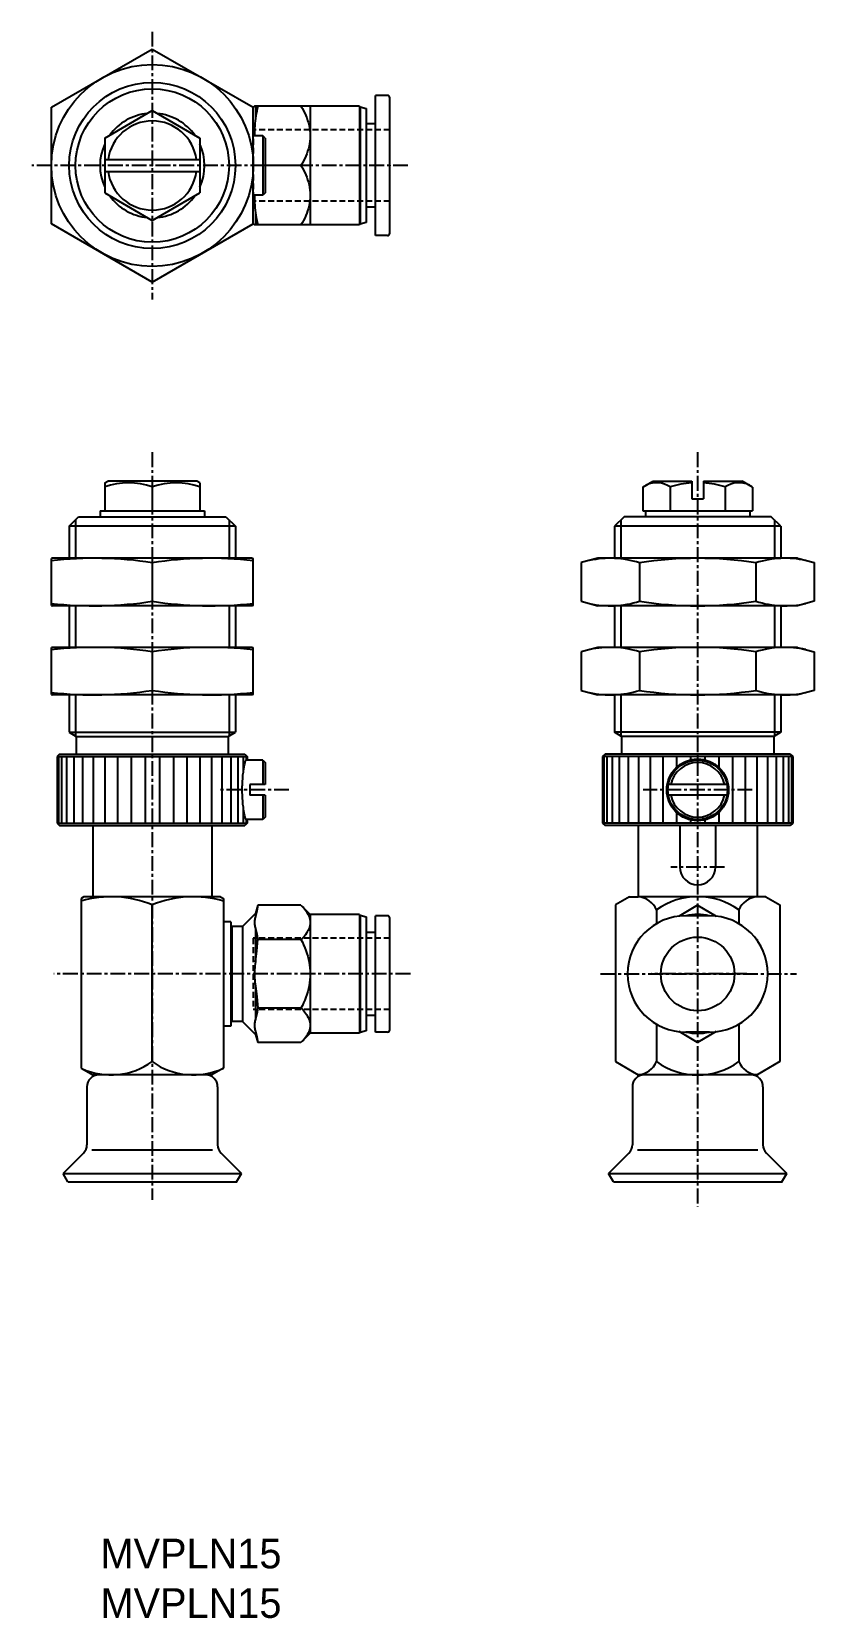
# Model space of a CAD drawing. Extents: x -186 to -120, y -18 to 116.
import ezdxf

# ---------------------------------------------------------------- set-up
doc = ezdxf.new("R2010")
doc.units = 0
doc.linetypes.add('CENTER', pattern=[2, 1.25, -0.25, 0.25, -0.25])
doc.linetypes.add('DASHED', pattern=[0.75, 0.5, -0.25])
doc.layers.get('0').update_dxf_attribs({"linetype": 'CONTINUOUS'})
doc.layers.add('CENTER', color=1, linetype='CENTER')

msp = doc.modelspace()

# ---------------------------------------------------------------- linework, layer by layer
at = {"color": 7, "linetype": 'CONTINUOUS'}
for p, q in [((-184.33, 109.7), (-175.83, 114.61)), ((-175.83, 114.61), (-167.33, 109.7)), ((-184.33, 99.89), (-184.33, 109.7)), ((-167.23, 109.8), (-167.33, 109.7)), ((-167.33, 99.89), (-167.33, 109.7)), ((-158.37, 109.8), (-167.23, 109.8)), ((-167.13, 109.8), (-167.13, 108.79)), ((-162.53, 109.8), (-162.53, 99.8)), ((-158.37, 109.8), (-158.37, 99.8)), ((-158.37, 109.8), (-158.33, 109.73)), ((-158.33, 109.73), (-158.33, 99.86)), ((-158.33, 109.73), (-157.83, 109.6)), ((-157.83, 109.6), (-157.83, 100)), ((-157.03, 98.9), (-157.03, 110.7)), ((-156.03, 110.7), (-157.03, 110.7)), ((-155.83, 99.1), (-155.83, 110.5)), ((-179.83, 107.11), (-175.83, 109.42)), ((-175.83, 109.42), (-171.83, 107.11)), ((-157.03, 108.3), (-157.83, 108.3)), ((-179.83, 107.11), (-179.83, 102.49)), ((-171.83, 107.11), (-171.83, 102.49)), ((-166.53, 107.3), (-167.33, 107.3)), ((-166.53, 107.3), (-166.53, 102.3)), ((-166.33, 107.1), (-166.53, 107.3)), ((-166.33, 107.1), (-166.33, 102.5)), ((-179.83, 105.3), (-171.83, 105.3)), ((-179.83, 104.3), (-171.83, 104.3)), ((-163.31, 104.8), (-166.23, 104.8)), ((-179.83, 102.49), (-175.83, 100.18)), ((-175.83, 100.18), (-171.83, 102.49)), ((-166.53, 102.3), (-167.33, 102.3)), ((-166.33, 102.5), (-166.53, 102.3)), ((-167.13, 100.81), (-167.13, 99.8)), ((-157.03, 101.3), (-157.83, 101.3)), ((-175.83, 94.98), (-184.33, 99.89)), ((-175.83, 94.98), (-167.33, 99.89)), ((-167.33, 99.9), (-167.23, 99.8)), ((-158.37, 99.8), (-167.23, 99.8)), ((-158.33, 99.86), (-158.37, 99.8)), ((-157.83, 100), (-158.33, 99.86)), ((-156.03, 98.9), (-157.03, 98.9)), ((-179.83, 78.09), (-179.58, 78.23)), ((-179.83, 78.09), (-179.83, 75.73)), ((-172.08, 78.23), (-179.58, 78.23)), ((-175.83, 77.73), (-175.83, 75.73)), ((-171.83, 78.09), (-172.08, 78.23)), ((-171.83, 78.09), (-171.83, 75.73)), ((-134.53, 77.73), (-133.66, 78.23)), ((-134.53, 77.73), (-134.53, 75.73)), ((-133.66, 78.23), (-130.41, 78.23)), ((-132.22, 77.73), (-132.22, 75.73)), ((-130.41, 78.23), (-130.41, 76.73)), ((-129.41, 78.23), (-129.41, 76.73)), ((-129.41, 78.23), (-126.16, 78.23)), ((-127.6, 77.73), (-127.6, 75.73)), ((-125.29, 77.73), (-126.16, 78.23)), ((-125.29, 77.73), (-125.29, 75.73)), ((-130.41, 76.73), (-129.41, 76.73)), ((-182.83, 74.43), (-182.03, 75.23)), ((-182.29, 74.98), (-182.29, 71.73)), ((-182.03, 75.23), (-169.63, 75.23)), ((-180.23, 75.73), (-171.43, 75.73)), ((-180.23, 75.73), (-180.23, 75.23)), ((-171.43, 75.73), (-171.43, 75.23)), ((-169.63, 75.23), (-168.83, 74.43)), ((-169.37, 74.98), (-169.37, 71.73)), ((-136.11, 75.23), (-136.91, 74.43)), ((-136.37, 74.98), (-136.37, 71.73)), ((-123.71, 75.23), (-136.11, 75.23)), ((-134.53, 75.73), (-125.29, 75.73)), ((-134.31, 75.73), (-134.31, 75.23)), ((-125.51, 75.73), (-125.51, 75.23)), ((-122.91, 74.43), (-123.71, 75.23)), ((-123.45, 74.98), (-123.45, 71.73)), ((-168.83, 74.43), (-182.83, 74.43)), ((-182.83, 74.43), (-182.83, 71.73)), ((-168.83, 74.43), (-168.83, 71.73)), ((-122.91, 74.43), (-136.91, 74.43)), ((-136.91, 74.43), (-136.91, 71.73)), ((-122.91, 74.43), (-122.91, 71.73)), ((-184.23, 71.73), (-184.33, 71.71)), ((-184.33, 67.76), (-184.33, 71.71)), ((-167.43, 71.73), (-184.23, 71.73)), ((-175.83, 71.36), (-175.83, 68.11)), ((-167.43, 71.73), (-167.33, 71.71)), ((-167.33, 67.76), (-167.33, 71.71)), ((-138.31, 71.73), (-139.72, 71.36)), ((-139.72, 71.36), (-139.72, 68.11)), ((-121.51, 71.73), (-138.31, 71.73)), ((-134.81, 71.36), (-134.81, 68.11)), ((-125, 71.36), (-125, 68.11)), ((-121.51, 71.73), (-120.09, 71.36)), ((-120.09, 71.36), (-120.09, 68.11)), ((-184.33, 67.76), (-184.23, 67.73)), ((-167.43, 67.73), (-184.23, 67.73)), ((-182.83, 67.73), (-182.83, 64.23)), ((-182.29, 67.73), (-182.29, 64.23)), ((-169.37, 67.73), (-169.37, 64.23)), ((-168.83, 67.73), (-168.83, 64.23)), ((-167.33, 67.76), (-167.43, 67.73)), ((-139.72, 68.11), (-138.31, 67.73)), ((-121.51, 67.73), (-138.31, 67.73)), ((-136.91, 67.73), (-136.91, 64.23)), ((-136.37, 67.73), (-136.37, 64.23)), ((-123.45, 67.73), (-123.45, 64.23)), ((-122.91, 67.73), (-122.91, 64.23)), ((-120.09, 68.11), (-121.51, 67.73)), ((-184.23, 64.23), (-184.33, 64.21)), ((-184.33, 60.26), (-184.33, 64.21)), ((-167.43, 64.23), (-184.23, 64.23)), ((-167.43, 64.23), (-167.33, 64.21)), ((-167.33, 60.26), (-167.33, 64.21)), ((-138.31, 64.23), (-139.72, 63.86)), ((-121.51, 64.23), (-138.31, 64.23)), ((-121.51, 64.23), (-120.09, 63.86)), ((-175.83, 63.86), (-175.83, 60.61)), ((-139.72, 63.86), (-139.72, 60.61)), ((-134.81, 63.86), (-134.81, 60.61)), ((-125, 63.86), (-125, 60.61)), ((-120.09, 63.86), (-120.09, 60.61)), ((-184.33, 60.26), (-184.23, 60.23)), ((-167.43, 60.23), (-184.23, 60.23)), ((-182.83, 60.23), (-182.83, 57.08)), ((-182.29, 60.23), (-182.29, 56.77)), ((-169.37, 60.23), (-169.37, 56.77)), ((-168.83, 60.23), (-168.83, 57.08)), ((-167.33, 60.26), (-167.43, 60.23)), ((-139.72, 60.61), (-138.31, 60.23)), ((-121.51, 60.23), (-138.31, 60.23)), ((-136.91, 60.23), (-136.91, 57.08)), ((-136.37, 60.23), (-136.37, 56.77)), ((-123.45, 60.23), (-123.45, 56.77)), ((-122.91, 60.23), (-122.91, 57.08)), ((-120.09, 60.61), (-121.51, 60.23)), ((-182.83, 57.08), (-168.83, 57.08)), ((-182.83, 57.08), (-182.23, 56.73)), ((-182.23, 56.73), (-169.43, 56.73)), ((-182.23, 56.73), (-182.23, 55.23)), ((-169.43, 56.73), (-168.83, 57.08)), ((-169.43, 56.73), (-169.43, 55.23)), ((-122.91, 57.08), (-136.91, 57.08)), ((-136.31, 56.73), (-136.91, 57.08)), ((-123.51, 56.73), (-136.31, 56.73)), ((-136.31, 56.73), (-136.31, 55.23)), ((-122.91, 57.08), (-123.51, 56.73)), ((-123.51, 56.73), (-123.51, 55.23)), ((-183.63, 55.23), (-183.83, 55.03)), ((-183.83, 55.03), (-167.83, 55.03)), ((-183.83, 55.03), (-183.83, 49.43)), ((-183.74, 55.03), (-183.74, 49.43)), ((-183.63, 55.23), (-168.03, 55.23)), ((-183.48, 55.03), (-183.48, 49.43)), ((-183.04, 55.03), (-183.04, 49.43)), ((-182.44, 55.03), (-182.44, 49.43)), ((-181.7, 55.03), (-181.7, 49.43)), ((-180.82, 55.03), (-180.82, 49.43)), ((-179.83, 55.03), (-179.83, 49.43)), ((-178.76, 55.03), (-178.76, 49.43)), ((-177.61, 55.03), (-177.61, 49.43)), ((-176.43, 55.03), (-176.43, 49.43)), ((-175.23, 55.03), (-175.23, 49.43)), ((-174.05, 55.03), (-174.05, 49.43)), ((-172.91, 55.03), (-172.91, 49.43)), ((-171.83, 55.03), (-171.83, 49.43)), ((-170.84, 55.03), (-170.84, 49.43)), ((-169.97, 55.03), (-169.97, 49.43)), ((-169.22, 55.03), (-169.22, 49.43)), ((-168.62, 55.03), (-168.62, 49.43)), ((-168.19, 55.03), (-168.19, 53.73)), ((-168.03, 55.23), (-167.83, 55.03)), ((-167.92, 55.03), (-167.92, 54.78)), ((-167.83, 55.03), (-167.83, 54.83)), ((-137.71, 55.23), (-137.91, 55.03)), ((-121.91, 55.03), (-137.91, 55.03)), ((-137.91, 55.03), (-137.91, 49.43)), ((-137.82, 55.03), (-137.82, 49.43)), ((-122.11, 55.23), (-137.71, 55.23)), ((-137.55, 55.03), (-137.55, 49.43)), ((-137.11, 55.03), (-137.11, 49.43)), ((-136.52, 55.03), (-136.52, 49.43)), ((-135.77, 55.03), (-135.77, 49.43)), ((-134.89, 55.03), (-134.89, 49.43)), ((-133.91, 55.03), (-133.91, 49.43)), ((-132.83, 55.03), (-132.83, 49.43)), ((-131.69, 55.03), (-131.69, 54.13)), ((-130.5, 55.03), (-130.5, 54.76)), ((-129.31, 55.03), (-129.31, 54.76)), ((-128.13, 55.03), (-128.13, 54.13)), ((-126.98, 55.03), (-126.98, 49.43)), ((-125.91, 55.03), (-125.91, 49.43)), ((-124.92, 55.03), (-124.92, 49.43)), ((-124.04, 55.03), (-124.04, 49.43)), ((-123.3, 55.03), (-123.3, 49.43)), ((-122.7, 55.03), (-122.7, 49.43)), ((-122.26, 55.03), (-122.26, 49.43)), ((-122.11, 55.23), (-121.91, 55.03)), ((-122, 55.03), (-122, 49.43)), ((-121.91, 55.03), (-121.91, 49.43)), ((-166.53, 54.73), (-167.95, 54.73)), ((-166.53, 54.73), (-166.33, 54.53)), ((-166.53, 54.73), (-166.53, 52.68)), ((-166.33, 54.53), (-166.33, 52.68)), ((-166.33, 52.68), (-167.63, 52.68)), ((-167.63, 52.68), (-167.63, 51.78)), ((-127.45, 52.68), (-132.37, 52.68)), ((-166.33, 51.78), (-167.63, 51.78)), ((-166.53, 51.78), (-166.53, 49.73)), ((-166.33, 51.78), (-166.33, 49.93)), ((-127.45, 51.78), (-132.37, 51.78)), ((-183.83, 49.43), (-167.83, 49.43)), ((-183.83, 49.43), (-183.63, 49.23)), ((-168.19, 50.74), (-168.19, 49.43)), ((-167.83, 49.43), (-168.03, 49.23)), ((-166.53, 49.73), (-167.95, 49.73)), ((-167.92, 49.69), (-167.92, 49.43)), ((-167.83, 49.63), (-167.83, 49.43)), ((-166.33, 49.93), (-166.53, 49.73)), ((-121.91, 49.43), (-137.91, 49.43)), ((-137.91, 49.43), (-137.71, 49.23)), ((-131.69, 50.34), (-131.69, 49.43)), ((-130.5, 49.7), (-130.5, 49.43)), ((-129.31, 49.7), (-129.31, 49.43)), ((-128.13, 50.34), (-128.13, 49.43)), ((-121.91, 49.43), (-122.11, 49.23)), ((-183.63, 49.23), (-168.03, 49.23)), ((-180.83, 49.23), (-180.83, 43.23)), ((-170.83, 49.23), (-170.83, 43.23)), ((-122.11, 49.23), (-137.71, 49.23)), ((-134.91, 49.23), (-134.91, 43.23)), ((-131.41, 49.23), (-131.41, 45.73)), ((-128.41, 49.23), (-128.41, 45.73)), ((-124.91, 49.23), (-124.91, 43.23)), ((-181.58, 43.23), (-181.83, 43.09)), ((-181.83, 43.09), (-181.83, 28.81)), ((-170.08, 43.23), (-181.58, 43.23)), ((-170.08, 43.23), (-169.83, 43.09)), ((-169.83, 43.09), (-169.83, 28.81)), ((-135.66, 43.23), (-136.83, 42.55)), ((-135.66, 43.23), (-134.91, 43.23)), ((-124.16, 43.23), (-134.91, 43.23)), ((-124.16, 43.23), (-122.98, 42.55)), ((-175.83, 29.35), (-175.83, 42.55)), ((-167.13, 41.83), (-168.23, 40.73)), ((-166.95, 42.51), (-167.13, 41.83)), ((-167.13, 41.83), (-167.13, 41.57)), ((-163.31, 42.51), (-166.95, 42.51)), ((-163.31, 42.51), (-162.53, 41.73)), ((-162.53, 41.73), (-162.53, 31.73)), ((-158.37, 41.73), (-162.53, 41.73)), ((-158.37, 41.73), (-158.37, 31.73)), ((-158.37, 41.73), (-158.33, 41.67)), ((-158.33, 41.67), (-158.33, 31.8)), ((-158.33, 41.67), (-157.83, 41.53)), ((-157.83, 41.53), (-157.83, 31.93)), ((-157.03, 31.83), (-157.03, 41.63)), ((-156.03, 41.63), (-157.03, 41.63)), ((-155.83, 32.03), (-155.83, 41.43)), ((-136.83, 42.55), (-136.83, 29.35)), ((-133.37, 42.12), (-133.37, 40.97)), ((-129.91, 42.51), (-131.48, 41.6)), ((-128.91, 41.63), (-130.91, 41.63)), ((-129.91, 42.51), (-128.34, 41.6)), ((-126.44, 42.12), (-126.44, 40.97)), ((-122.98, 42.55), (-122.98, 29.35)), ((-169.23, 41.13), (-169.83, 41.13)), ((-169.23, 41.13), (-169.23, 32.33)), ((-169.13, 40.73), (-169.23, 40.63)), ((-169.13, 40.73), (-169.13, 32.73)), ((-168.23, 40.73), (-169.13, 40.73)), ((-168.23, 40.73), (-168.23, 32.73)), ((-167.13, 40.56), (-167.13, 37.74)), ((-157.03, 40.23), (-157.83, 40.23)), ((-163.31, 39.62), (-166.95, 39.62)), ((-134.84, 39.66), (-134.91, 39.62)), ((-134.91, 39.62), (-134.91, 39.56)), ((-124.98, 39.66), (-124.91, 39.62)), ((-124.91, 39.62), (-124.91, 39.56)), ((-167.13, 35.73), (-167.13, 32.91)), ((-163.31, 33.85), (-166.95, 33.85)), ((-134.91, 33.9), (-134.91, 33.85)), ((-134.84, 33.81), (-134.91, 33.85)), ((-124.91, 33.85), (-124.98, 33.81)), ((-124.91, 33.9), (-124.91, 33.85)), ((-169.23, 32.33), (-169.83, 32.33)), ((-169.13, 32.73), (-169.23, 32.83)), ((-168.23, 32.73), (-169.13, 32.73)), ((-168.23, 32.73), (-167.13, 31.63)), ((-157.03, 33.23), (-157.83, 33.23)), ((-133.37, 32.5), (-133.37, 29.35)), ((-126.44, 32.5), (-126.44, 29.35)), ((-167.13, 31.9), (-167.13, 31.63)), ((-167.13, 31.63), (-166.95, 30.96)), ((-163.31, 30.96), (-166.95, 30.96)), ((-162.53, 31.73), (-163.31, 30.96)), ((-158.37, 31.73), (-162.53, 31.73)), ((-158.33, 31.8), (-158.37, 31.73)), ((-157.83, 31.93), (-158.33, 31.8)), ((-156.03, 31.83), (-157.03, 31.83)), ((-129.91, 30.96), (-131.48, 31.87)), ((-128.91, 31.83), (-130.91, 31.83)), ((-128.34, 31.87), (-129.91, 30.96)), ((-181.83, 28.81), (-180.83, 28.23)), ((-170.83, 28.23), (-180.83, 28.23)), ((-169.83, 28.81), (-170.83, 28.23)), ((-136.83, 29.35), (-134.91, 28.23)), ((-124.91, 28.23), (-134.91, 28.23)), ((-122.98, 29.35), (-124.91, 28.23)), ((-181.33, 27.23), (-181.33, 22.35)), ((-170.33, 27.23), (-170.33, 22.35)), ((-135.41, 27.23), (-135.41, 22.35)), ((-124.41, 27.23), (-124.41, 22.35)), ((-181.63, 21.64), (-183.33, 19.93)), ((-180.91, 21.93), (-170.76, 21.93)), ((-170.04, 21.64), (-168.33, 19.93)), ((-135.7, 21.64), (-137.41, 19.93)), ((-134.98, 21.93), (-124.83, 21.93)), ((-124.11, 21.64), (-122.41, 19.93)), ((-183.33, 19.93), (-168.33, 19.93)), ((-182.93, 19.23), (-183.33, 19.93)), ((-182.93, 19.23), (-168.74, 19.23)), ((-168.74, 19.23), (-168.33, 19.93)), ((-137.41, 19.93), (-122.41, 19.93)), ((-137, 19.23), (-137.41, 19.93)), ((-137, 19.23), (-122.81, 19.23)), ((-122.81, 19.23), (-122.41, 19.93))]:
    msp.add_line(p, q, dxfattribs=at)
at = {"color": 3, "linetype": 'DASHED'}
for p, q in [((-155.83, 107.8), (-167.33, 107.8)), ((-167.33, 107.8), (-167.33, 101.8)), ((-167.33, 107.8), (-167.33, 101.8)), ((-155.83, 101.8), (-167.33, 101.8)), ((-155.83, 39.73), (-167.33, 39.73)), ((-167.33, 39.73), (-167.33, 33.73)), ((-155.83, 33.73), (-167.33, 33.73))]:
    msp.add_line(p, q, dxfattribs=at)
at = {"color": 7, "linetype": 'CENTER'}
msp.add_line((-125.76, 36.73), (-133.81, 36.73), dxfattribs=at)
at = {"color": 7, "linetype": 'CONTINUOUS'}
for points in [[(-166.95, 109.8, 0.017944), (-167.11, 108.97, 0.018333), (-167.2, 108.14, 0.018899), (-167.23, 107.3)], [(-163.31, 109.8, -0.083554), (-162.63, 108.17, -0.112983), (-162.63, 106.42, -0.083553), (-163.31, 104.8)], [(-163.31, 104.8, -0.083554), (-162.63, 103.17, -0.112983), (-162.63, 101.42, -0.083553), (-163.31, 99.8)], [(-167.23, 102.3, 0.018887), (-167.2, 101.46, 0.018352), (-167.11, 100.62, 0.017936), (-166.95, 99.8)], [(-167.83, 54.83, 0.049127), (-167.92, 54.78, 0.049127), (-168, 54.64, 0.049127), (-168.07, 54.4, 0.049127), (-168.14, 54.07, 0.049127), (-168.19, 53.68, 0.049127), (-168.23, 53.23, 0.049127), (-168.26, 52.74, 0.049127), (-168.27, 52.23, 0.049127), (-168.26, 51.73, 0.049127), (-168.23, 51.24, 0.049127), (-168.19, 50.79, 0.049127), (-168.14, 50.4, 0.049127), (-168.07, 50.07, 0.049127), (-168, 49.83, 0.049127), (-167.92, 49.68, 0.049127), (-167.83, 49.63, -1)], [(-167.13, 41.57, 0.060461), (-167.22, 41.24, 0.069405), (-167.22, 40.89, 0.060495), (-167.13, 40.56)], [(-163.31, 42.51, -0.103304), (-162.65, 41.61, -0.216609), (-162.65, 40.52, -0.103324), (-163.31, 39.62)], [(-163.31, 39.62, -0.076016), (-162.63, 37.73, -0.096022), (-162.63, 35.73, -0.076035), (-163.31, 33.85)], [(-167.13, 37.74, 0.032378), (-167.22, 37.07, 0.033595), (-167.22, 36.4, 0.032385), (-167.13, 35.73)], [(-163.31, 33.85, -0.103305), (-162.65, 32.95, -0.216609), (-162.65, 31.86, -0.103325), (-163.31, 30.96)], [(-167.13, 32.91, 0.060461), (-167.22, 32.58, 0.069404), (-167.22, 32.23, 0.060495), (-167.13, 31.9)]]:
    msp.add_lwpolyline(points, format="xyb", dxfattribs=at)
for points in [[(-166.95, 42.51), (-167.04, 42.04), (-167.13, 41.57)], [(-167.13, 40.56), (-167.04, 40.09), (-166.95, 39.62)], [(-167.13, 37.74), (-167.04, 38.68), (-166.95, 39.62)], [(-167.13, 35.73), (-167.04, 34.79), (-166.95, 33.85)], [(-166.95, 33.85), (-167.04, 33.38), (-167.13, 32.91)], [(-167.13, 31.9), (-167.04, 31.43), (-166.95, 30.96)]]:
    msp.add_lwpolyline(points, dxfattribs=at)
for centre, radius in [((-175.83, 104.8), 8.5), ((-175.83, 104.8), 7), ((-175.83, 104.8), 6.46), ((-129.91, 52.23), 2.6), ((-129.91, 52.23), 2.5), ((-129.91, 36.73), 3.1)]:
    msp.add_circle(centre, radius, dxfattribs=at)
for centre, radius, start, end in [((-156.03, 110.5), 0.2, 0, 90), ((-175.83, 104.8), 3.75, 7.6623, 172.3378), ((-175.83, 104.8), 4.4, 95.3805, 144.6195), ((-175.83, 104.8), 4.4, 35.3805, 84.6195), ((-175.83, 104.8), 4.4, 155.38, 204.62), ((-175.83, 104.8), 4.4, 335.38, 24.62), ((-175.83, 104.8), 3.75, 187.6623, 352.3378), ((-175.83, 104.8), 4.4, 215.38, 264.62), ((-175.83, 104.8), 4.4, 275.3796, 324.6204), ((-156.03, 99.1), 0.2, 270, 0), ((-177.83, 72.31), 5.78, 69.7438, 110.2561), ((-173.83, 72.31), 5.78, 69.7438, 110.2561), ((-133.37, 76.05), 2.04, 55.6158, 115.6158), ((-129.91, 70.45), 7.64, 93.7511, 107.588), ((-129.91, 70.45), 7.64, 72.412, 86.2489), ((-126.44, 76.05), 2.04, 64.3843, 124.3842), ((-180.74, 39.78), 31.95, 81.1646, 96.456), ((-170.93, 39.78), 31.95, 83.544, 98.8354), ((-137.27, 63.6), 8.13, 72.433, 102.4329), ((-129.91, 39.78), 31.95, 81.1646, 98.8354), ((-122.55, 63.6), 8.13, 77.5677, 107.567), ((-180.74, 99.68), 31.95, 263.544, 278.8354), ((-170.93, 99.68), 31.95, 261.1646, 276.456), ((-137.27, 75.86), 8.13, 257.5678, 287.567), ((-129.91, 99.68), 31.95, 261.1646, 278.8354), ((-122.55, 75.86), 8.13, 252.433, 282.4329), ((-180.74, 32.28), 31.95, 81.1646, 96.456), ((-170.93, 32.28), 31.95, 83.544, 98.8354), ((-137.27, 56.1), 8.13, 72.433, 102.4329), ((-129.91, 32.28), 31.95, 81.1646, 98.8354), ((-122.55, 56.1), 8.13, 77.5677, 107.567), ((-180.74, 92.18), 31.95, 263.544, 278.8354), ((-170.93, 92.18), 31.95, 261.1646, 276.456), ((-137.27, 68.36), 8.13, 257.5678, 287.567), ((-129.91, 92.18), 31.95, 261.1646, 278.8354), ((-122.55, 68.36), 8.13, 252.433, 282.4329), ((-129.91, 52.23), 2.3, 11.2828, 168.7172), ((-129.91, 52.23), 2.3, 191.2828, 348.7172), ((-129.91, 45.73), 1.5, 180, 0), ((-179.3, 34.07), 9.16, 67.7807, 106.0709), ((-172.37, 34.07), 9.16, 73.9291, 112.2193), ((-135.1, 41.35), 1.9, 24.0647, 84.0647), ((-129.91, 37.29), 5.95, 54.3686, 125.6314), ((-124.71, 41.35), 1.9, 95.9353, 155.9353), ((-156.03, 41.43), 0.2, 0, 90), ((-130.91, 36.73), 4.9, 90, 270), ((-129.91, 36.73), 5, 78.5215, 101.4785), ((-128.91, 36.73), 4.9, 270, 90), ((-156.03, 32.03), 0.2, 270, 0), ((-129.91, 36.73), 5, 258.5217, 281.4783), ((-179.3, 34.18), 5.95, 245.6314, 305.6314), ((-180.33, 27.23), 1, 90, 180), ((-172.37, 34.18), 5.95, 234.3686, 295.2437), ((-171.33, 27.23), 1, 0, 90), ((-134.41, 27.23), 1, 90, 180), ((-135.1, 30.12), 1.9, 275.9353, 335.9353), ((-129.91, 34.18), 5.95, 234.3686, 305.6314), ((-124.71, 30.12), 1.9, 204.0647, 264.0647), ((-125.41, 27.23), 1, 0, 90), ((-182.33, 22.35), 1, 315, 0), ((-169.33, 22.35), 1, 180, 225), ((-136.41, 22.35), 1, 315, 0), ((-123.41, 22.35), 1, 180, 225)]:
    msp.add_arc(centre, radius, start, end, dxfattribs=at)
for p in [(-175.83, 104.8), (-155.83, 104.8), (-175.83, 19.23), (-168.74, 19.23), (-129.91, 19.23), (-122.81, 19.23)]:
    msp.add_point(p, dxfattribs=at)
at = {"layer": 'CENTER', "color": 1, "linetype": 'CENTER'}
for p, q in [((-175.83, 116.07), (-175.83, 93.52)), ((-154.31, 104.8), (-185.98, 104.8)), ((-175.83, 80.66), (-175.83, 17.71)), ((-129.91, 80.66), (-129.91, 17.11)), ((-164.33, 52.23), (-170.27, 52.23)), ((-125.31, 52.23), (-134.51, 52.23)), ((-127.64, 45.73), (-132.17, 45.73)), ((-154.1, 36.73), (-184.12, 36.73)), ((-138.09, 36.73), (-121.6, 36.73))]:
    msp.add_line(p, q, dxfattribs=at)

# ---------------------------------------------------------------- texts
at = {"color": 7, "linetype": 'CONTINUOUS'}
for p in [(-180.19, -13.32), (-180.19, -17.49)]:
    msp.add_text('MVPLN15', height=2.5, dxfattribs=at).set_placement(p)

doc.saveas('drawing.dxf')
